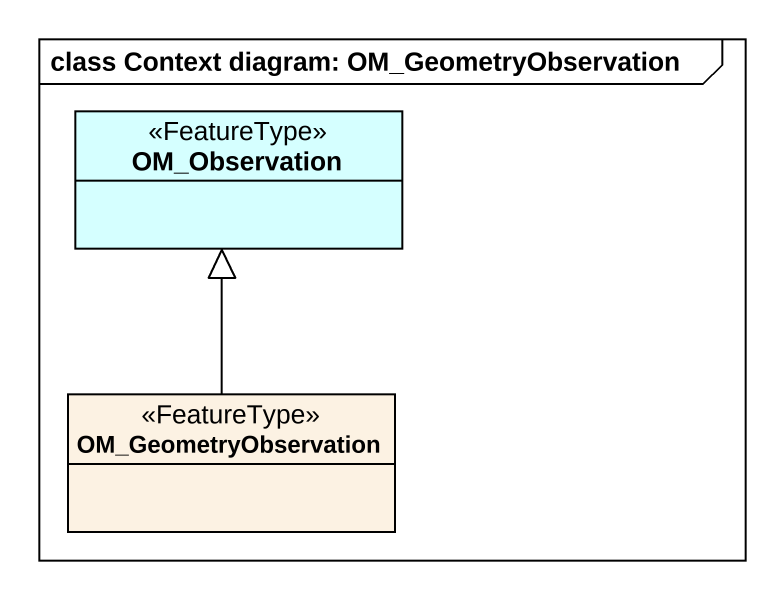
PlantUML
@startuml
mainframe class Context diagram: OM_GeometryObservation
hide circle
hide empty members
class OM_Observation <<FeatureType>> #D5FFFF
class OM_GeometryObservation <<FeatureType>>
OM_GeometryObservation -up-|> OM_Observation
@enduml
